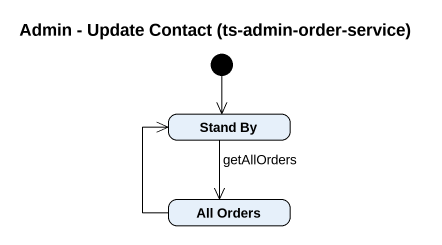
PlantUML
@startuml
title Admin - Update Contact (ts-admin-order-service)
hide empty description
state "Stand By" as Stand_By
state "All Orders" as All_Orders
[*] --> Stand_By
Stand_By --> All_Orders : getAllOrders
All_Orders -up-> Stand_By
@enduml
